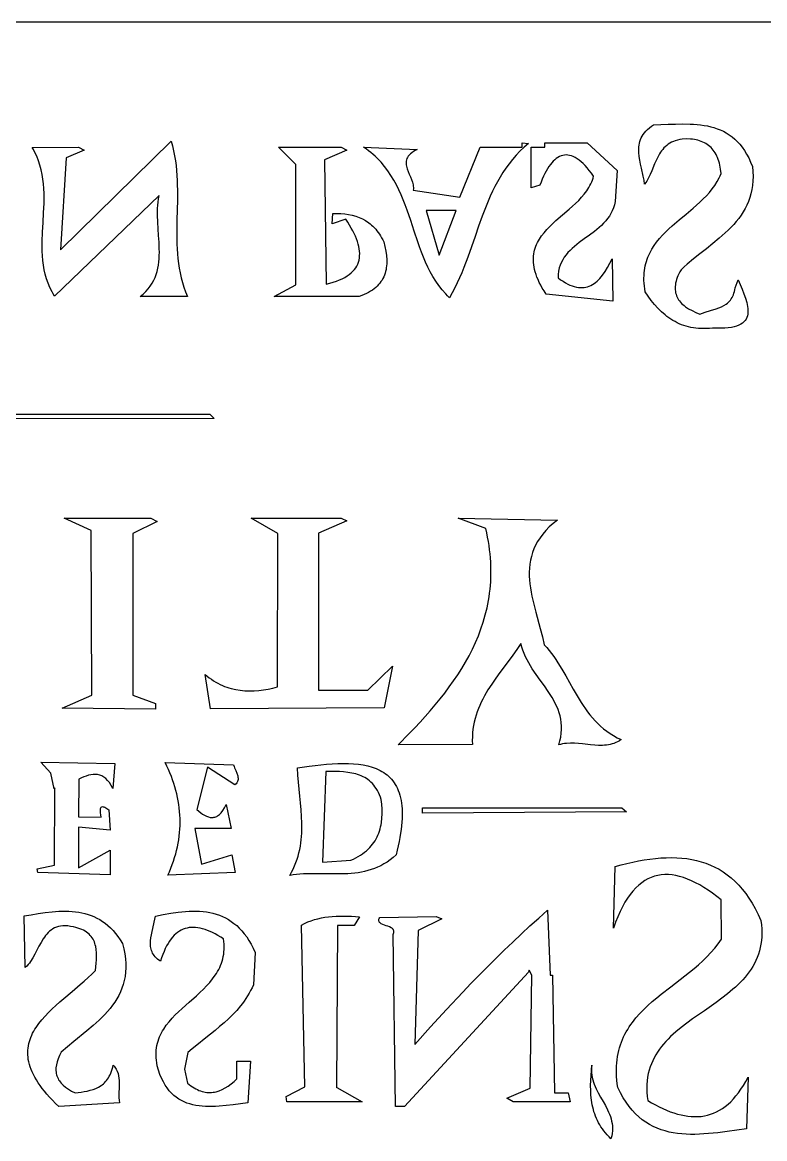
# Model space of a CAD drawing. Header units: metres. Extents: x -0.2 to 55.9, y -0.1 to 49.9.
# Drawn here: x 23.92 to 37.15, y 29.96 to 49.85 of the extents above; entities that cross this region are included whole.
import ezdxf

# ---------------------------------------------------------------- set-up
doc = ezdxf.new("R2010")
doc.units = ezdxf.units.M

msp = doc.modelspace()

# ---------------------------------------------------------------- linework, layer by layer
for points in [[(43.776928, 49.851286), (5.776928, 49.851286)], [(35.014576, 46.96768), (35.014576, 46.96768), (35.003466, 47.038649), (34.98925, 47.109817), (34.956576, 47.252024), (34.940653, 47.3227), (34.926697, 47.39285), (34.915977, 47.462293), (34.909758, 47.530847), (34.908734, 47.564735), (34.909311, 47.598332), (34.911648, 47.631617), (34.915903, 47.664566), (34.922234, 47.697157), (34.930801, 47.729368), (34.941761, 47.761175), (34.955274, 47.792556), (34.971497, 47.823489), (34.990589, 47.85395), (35.012709, 47.883918), (35.038015, 47.913369), (35.066666, 47.942281), (35.09882, 47.970631), (35.134635, 47.998397), (35.174271, 48.025555), (35.174271, 48.025555), (35.435892, 48.034861), (35.566622, 48.039062), (35.696401, 48.040804), (35.824556, 48.038468), (35.887813, 48.035265), (35.950412, 48.030436), (36.012268, 48.023779), (36.073297, 48.015091), (36.133415, 48.00417), (36.192537, 47.990813), (36.250581, 47.974819), (36.30746, 47.955984), (36.363092, 47.934108), (36.417392, 47.908987), (36.470275, 47.880419), (36.521659, 47.848202), (36.571458, 47.812134), (36.619588, 47.772012), (36.665966, 47.727634), (36.710507, 47.678798), (36.753127, 47.625301), (36.793741, 47.566942), (36.832266, 47.503517), (36.868618, 47.434826), (36.902712, 47.360664), (36.934464, 47.28083), (36.934464, 47.28083), (36.9429, 47.191816), (36.945985, 47.106343), (36.943943, 47.024261), (36.936999, 46.94542), (36.925376, 46.869671), (36.909299, 46.796861), (36.888993, 46.726842), (36.864682, 46.659462), (36.83659, 46.594572), (36.804942, 46.532022), (36.769963, 46.47166), (36.731875, 46.413337), (36.690905, 46.356902), (36.647276, 46.302205), (36.601212, 46.249096), (36.552939, 46.197425), (36.50268, 46.147041), (36.45066, 46.097793), (36.397104, 46.049532), (36.342235, 46.002108), (36.229458, 45.909166), (36.114124, 45.817766), (35.998029, 45.726706), (35.882968, 45.634781), (35.770735, 45.540792), (35.716241, 45.492647), (35.663127, 45.443534), (35.663127, 45.443534), (35.642704, 45.406871), (35.624542, 45.371066), (35.608615, 45.336112), (35.594898, 45.301999), (35.583362, 45.26872), (35.573983, 45.236265), (35.566733, 45.204625), (35.561586, 45.173793), (35.558515, 45.143758), (35.557494, 45.114514), (35.558497, 45.086051), (35.561496, 45.05836), (35.566466, 45.031433), (35.57338, 45.005261), (35.582212, 44.979836), (35.592935, 44.955149), (35.605522, 44.93119), (35.619947, 44.907953), (35.636184, 44.885427), (35.654206, 44.863604), (35.673986, 44.842477), (35.695499, 44.822035), (35.718717, 44.80227), (35.743615, 44.783175), (35.798341, 44.746954), (35.859467, 44.713305), (35.926779, 44.682158), (36.000067, 44.653443), (36.000067, 44.653443), (36.045139, 44.670485), (36.09221, 44.685726), (36.189967, 44.713745), (36.288582, 44.743379), (36.336724, 44.760639), (36.383296, 44.780506), (36.427704, 44.803717), (36.469353, 44.831006), (36.488957, 44.846409), (36.507648, 44.863108), (36.525352, 44.881193), (36.541995, 44.900757), (36.557502, 44.921891), (36.571798, 44.944688), (36.58481, 44.96924), (36.596464, 44.995637), (36.606684, 45.023973), (36.615397, 45.054338), (36.622528, 45.086826), (36.628003, 45.121526), (36.682659, 45.261065), (36.682659, 45.261065), (36.750059, 45.096681), (36.78195, 45.015319), (36.810258, 44.935594), (36.833201, 44.858321), (36.842103, 44.820858), (36.848995, 44.784312), (36.853655, 44.748786), (36.855859, 44.71438), (36.855384, 44.681198), (36.852008, 44.649339), (36.845508, 44.618907), (36.835661, 44.590002), (36.822245, 44.562726), (36.805035, 44.537182), (36.783811, 44.51347), (36.758347, 44.491692), (36.728423, 44.471949), (36.693815, 44.454345), (36.6543, 44.438979), (36.609655, 44.425955), (36.559658, 44.415373), (36.504085, 44.407334), (36.442715, 44.401942), (36.375323, 44.399297), (36.301687, 44.399501), (36.221585, 44.402656), (36.221585, 44.402656), (36.170106, 44.397142), (36.119722, 44.393681), (36.070414, 44.392234), (36.022164, 44.392761), (35.974952, 44.395222), (35.928761, 44.399579), (35.883571, 44.405791), (35.839363, 44.41382), (35.79612, 44.423625), (35.753821, 44.435167), (35.712449, 44.448408), (35.671985, 44.463306), (35.63241, 44.479824), (35.593705, 44.497921), (35.555852, 44.517558), (35.518832, 44.538696), (35.482626, 44.561294), (35.447215, 44.585314), (35.412581, 44.610717), (35.378705, 44.637462), (35.313152, 44.694822), (35.250407, 44.757079), (35.190319, 44.823917), (35.132739, 44.895021), (35.077517, 44.970075), (35.024503, 45.048764), (35.024503, 45.048764), (35.015997, 45.100515), (35.009543, 45.150944), (35.005087, 45.200086), (35.002576, 45.247974), (35.001955, 45.294646), (35.003171, 45.340134), (35.00617, 45.384476), (35.010899, 45.427705), (35.017303, 45.469857), (35.025329, 45.510966), (35.034923, 45.551069), (35.046031, 45.590199), (35.0586, 45.628393), (35.072575, 45.665684), (35.087904, 45.702109), (35.104531, 45.737702), (35.141468, 45.806533), (35.182956, 45.872458), (35.228565, 45.935757), (35.277864, 45.996711), (35.330424, 46.0556), (35.385815, 46.112706), (35.443605, 46.168307), (35.503365, 46.222686), (35.627073, 46.328897), (35.753497, 46.433582), (35.879196, 46.538987), (35.940698, 46.59266), (36.000727, 46.647354), (36.058855, 46.703351), (36.11465, 46.76093), (36.167681, 46.820372), (36.21752, 46.881957), (36.263736, 46.945967), (36.305898, 47.012681), (36.343577, 47.08238), (36.3606, 47.118437), (36.376342, 47.155346), (36.376342, 47.155346), (36.368502, 47.234326), (36.355636, 47.30803), (36.347339, 47.342895), (36.337808, 47.376431), (36.327052, 47.408633), (36.315078, 47.439499), (36.301894, 47.469024), (36.287509, 47.497206), (36.271929, 47.524041), (36.255162, 47.549525), (36.237217, 47.573654), (36.2181, 47.596426), (36.197821, 47.617837), (36.176385, 47.637883), (36.153802, 47.65656), (36.130079, 47.673866), (36.105223, 47.689796), (36.079243, 47.704347), (36.052145, 47.717516), (36.023939, 47.729298), (35.994632, 47.739692), (35.96423, 47.748692), (35.932743, 47.756296), (35.900178, 47.762499), (35.866543, 47.767299), (35.831845, 47.770692), (35.759291, 47.773242), (35.682581, 47.770121), (35.682581, 47.770121), (35.639396, 47.76294), (35.598973, 47.753571), (35.561182, 47.742119), (35.525889, 47.728686), (35.492962, 47.713376), (35.462268, 47.696292), (35.433676, 47.677537), (35.407053, 47.657215), (35.382267, 47.635429), (35.359184, 47.612281), (35.337673, 47.587876), (35.317602, 47.562316), (35.298838, 47.535705), (35.281248, 47.508146), (35.249063, 47.450597), (35.219987, 47.390495), (35.192963, 47.328666), (35.14083, 47.203131), (35.113604, 47.141077), (35.084192, 47.080599), (35.051536, 47.022525), (35.03366, 46.994647), (35.014576, 46.96768)], [(26.573661, 47.735383), (26.573661, 47.735383), (26.597802, 47.64819), (26.618396, 47.56087), (26.6357, 47.473441), (26.649973, 47.385918), (26.661471, 47.298319), (26.670453, 47.210661), (26.677175, 47.122959), (26.681897, 47.035232), (26.684875, 46.947495), (26.686367, 46.859766), (26.685924, 46.684395), (26.678548, 46.334476), (26.675736, 46.160194), (26.676258, 45.986544), (26.678414, 45.899997), (26.682176, 45.813657), (26.687801, 45.727542), (26.695549, 45.641669), (26.705676, 45.556053), (26.718441, 45.470712), (26.7341, 45.385662), (26.752911, 45.30092), (26.775133, 45.216502), (26.801023, 45.132427), (26.830839, 45.048709), (26.864837, 44.965366), (26.022804, 44.962717), (26.022804, 44.962717), (26.075752, 45.008159), (26.12319, 45.054909), (26.165395, 45.102906), (26.202646, 45.15209), (26.23522, 45.2024), (26.263394, 45.253775), (26.287446, 45.306156), (26.307653, 45.359481), (26.324293, 45.413691), (26.337643, 45.468724), (26.347981, 45.524521), (26.355585, 45.58102), (26.360732, 45.638162), (26.363699, 45.695886), (26.364764, 45.754131), (26.364205, 45.812837), (26.359323, 45.931391), (26.351275, 46.051063), (26.342279, 46.171369), (26.334557, 46.291826), (26.330328, 46.41195), (26.330217, 46.471737), (26.331813, 46.531258), (26.335391, 46.590455), (26.341231, 46.649265), (26.34961, 46.70763), (26.360805, 46.765489), (24.497593, 44.973743), (24.497593, 44.973743), (24.47426, 45.011184), (24.452535, 45.048958), (24.413703, 45.12546), (24.380683, 45.20317), (24.353064, 45.282007), (24.330432, 45.361891), (24.312375, 45.442742), (24.29848, 45.524481), (24.288333, 45.607026), (24.281523, 45.690299), (24.277636, 45.774218), (24.27626, 45.858705), (24.276982, 45.943678), (24.283069, 46.114766), (24.292594, 46.286841), (24.302255, 46.459264), (24.308751, 46.631394), (24.309779, 46.717149), (24.308778, 46.80259), (24.305334, 46.887638), (24.299035, 46.972213), (24.289468, 47.056235), (24.27622, 47.139623), (24.258878, 47.222297), (24.23703, 47.304178), (24.210262, 47.385185), (24.178163, 47.465239), (24.140319, 47.54426), (24.119113, 47.583357), (24.096317, 47.622166), (24.923526, 47.625845), (25.026193, 47.575573), (24.703993, 47.434984), (24.604246, 45.798299), (26.573661, 47.735383)], [(29.706572, 47.575573), (29.307247, 47.401331), (29.33899, 45.184135), (29.33899, 45.184135), (29.404021, 45.200892), (29.464994, 45.219088), (29.521966, 45.238702), (29.574993, 45.259717), (29.624131, 45.282113), (29.669438, 45.305871), (29.710971, 45.330974), (29.748785, 45.357403), (29.782938, 45.385138), (29.813486, 45.414161), (29.840487, 45.444454), (29.863996, 45.475997), (29.88407, 45.508772), (29.900767, 45.54276), (29.914142, 45.577943), (29.924253, 45.614302), (29.931156, 45.651818), (29.934908, 45.690472), (29.935566, 45.730246), (29.933185, 45.771121), (29.927824, 45.813078), (29.919539, 45.856099), (29.908386, 45.900165), (29.894422, 45.945258), (29.877704, 45.991357), (29.858288, 46.038446), (29.836231, 46.086505), (29.81159, 46.135515), (29.784422, 46.185458), (29.754783, 46.236315), (29.72273, 46.288068), (29.68832, 46.340697), (29.442514, 46.260549), (29.459252, 46.447014), (29.459252, 46.447014), (29.53099, 46.446549), (29.601244, 46.443281), (29.6699, 46.436916), (29.736841, 46.427159), (29.801952, 46.413713), (29.865118, 46.396283), (29.926223, 46.374574), (29.985151, 46.34829), (30.041788, 46.317135), (30.096018, 46.280815), (30.122194, 46.260625), (30.147725, 46.239033), (30.172597, 46.216002), (30.196795, 46.191494), (30.220304, 46.165474), (30.24311, 46.137903), (30.265199, 46.108745), (30.286557, 46.077964), (30.307168, 46.045521), (30.327019, 46.011381), (30.346095, 45.975506), (30.364381, 45.937859), (30.364381, 45.937859), (30.385119, 45.854811), (30.401093, 45.774175), (30.41195, 45.696071), (30.417337, 45.620616), (30.417868, 45.583919), (30.4169, 45.547929), (30.414388, 45.512661), (30.410288, 45.478129), (30.404555, 45.444348), (30.397147, 45.411333), (30.388017, 45.379099), (30.377124, 45.34766), (30.364421, 45.317032), (30.349866, 45.287229), (30.333414, 45.258265), (30.31502, 45.230156), (30.294642, 45.202917), (30.272234, 45.176562), (30.247753, 45.151106), (30.221155, 45.126564), (30.192394, 45.10295), (30.161428, 45.08028), (30.128212, 45.058568), (30.092703, 45.037829), (30.054855, 45.018077), (30.014624, 44.999328), (29.971968, 44.981597), (29.926841, 44.964898), (28.413649, 44.964967), (28.796944, 45.173873), (28.796944, 47.31944), (28.490299, 47.625845), (29.603906, 47.625845), (29.706572, 47.575573)], [(32.942284, 47.692449), (32.942284, 47.692449), (32.864417, 47.624417), (32.791236, 47.554171), (32.72249, 47.481817), (32.657932, 47.407461), (32.597311, 47.33121), (32.540378, 47.253171), (32.486883, 47.173449), (32.436578, 47.09215), (32.389213, 47.009383), (32.344538, 46.925251), (32.302305, 46.839863), (32.262263, 46.753323), (32.224164, 46.665739), (32.187757, 46.577218), (32.119026, 46.397785), (32.054075, 46.215875), (31.990909, 46.03234), (31.927533, 45.848029), (31.861951, 45.663794), (31.79217, 45.480485), (31.755081, 45.389444), (31.716194, 45.298953), (31.675259, 45.209119), (31.632027, 45.120048), (31.58625, 45.031847), (31.537676, 44.944621), (31.537676, 44.944621), (31.502498, 44.978767), (31.468678, 45.013779), (31.404921, 45.086282), (31.346017, 45.161891), (31.291579, 45.240366), (31.241218, 45.321465), (31.194548, 45.404948), (31.151179, 45.490576), (31.110725, 45.578107), (31.072797, 45.667301), (31.037007, 45.757917), (31.002968, 45.849716), (30.970292, 45.942457), (30.907477, 46.129803), (30.845459, 46.318031), (30.781135, 46.505217), (30.747139, 46.597819), (30.711403, 46.68944), (30.673539, 46.779838), (30.63316, 46.868774), (30.589877, 46.956007), (30.543302, 47.041297), (30.493049, 47.124404), (30.438728, 47.205086), (30.379953, 47.283104), (30.316335, 47.358217), (30.282589, 47.394608), (30.247487, 47.430184), (30.21098, 47.464913), (30.17302, 47.498766), (30.133558, 47.531712), (30.092547, 47.563721), (30.049936, 47.594764), (30.005679, 47.62481), (30.962187, 47.587221), (30.962187, 47.587221), (30.924698, 47.567766), (30.891783, 47.547961), (30.863211, 47.527819), (30.838753, 47.507354), (30.818178, 47.486579), (30.801255, 47.465507), (30.787755, 47.444152), (30.777448, 47.422528), (30.770103, 47.400648), (30.76549, 47.378526), (30.763379, 47.356174), (30.76354, 47.333607), (30.765742, 47.310838), (30.769755, 47.287881), (30.782295, 47.241453), (30.799318, 47.194433), (30.818983, 47.146929), (30.839447, 47.099047), (30.858869, 47.050896), (30.875409, 47.002583), (30.887223, 46.954217), (30.890783, 46.930048), (30.892471, 46.905905), (30.892057, 46.881803), (30.88931, 46.857755), (31.718381, 46.735411), (32.081022, 47.625845), (32.831754, 47.625845), (32.831754, 47.706478), (32.942284, 47.692449)], [(33.471738, 45.297749), (33.471738, 45.297749), (33.516511, 45.264918), (33.560057, 45.235725), (33.602406, 45.210085), (33.643586, 45.187917), (33.683624, 45.169136), (33.72255, 45.153659), (33.76039, 45.141403), (33.797175, 45.132285), (33.832931, 45.12622), (33.867686, 45.123127), (33.90147, 45.12292), (33.93431, 45.125518), (33.966235, 45.130837), (33.997272, 45.138793), (34.02745, 45.149304), (34.056796, 45.162285), (34.085341, 45.177654), (34.11311, 45.195326), (34.140133, 45.21522), (34.166438, 45.237251), (34.192053, 45.261336), (34.217006, 45.287392), (34.241326, 45.315336), (34.26504, 45.345083), (34.310765, 45.409657), (34.354406, 45.480448), (34.39619, 45.556789), (34.436341, 45.638013), (34.446834, 44.881635), (33.256286, 45.009828), (33.256286, 45.009828), (33.221916, 45.063758), (33.19068, 45.116272), (33.162501, 45.167407), (33.137299, 45.217198), (33.114996, 45.265682), (33.095514, 45.312895), (33.078774, 45.358872), (33.064697, 45.40365), (33.053206, 45.447265), (33.044222, 45.489753), (33.037665, 45.53115), (33.033458, 45.571491), (33.031522, 45.610814), (33.031779, 45.649154), (33.03415, 45.686546), (33.038556, 45.723028), (33.04492, 45.758635), (33.053162, 45.793403), (33.063205, 45.827368), (33.074969, 45.860566), (33.088376, 45.893034), (33.103348, 45.924807), (33.119806, 45.955921), (33.137672, 45.986413), (33.177312, 46.045672), (33.22164, 46.102873), (33.27003, 46.158305), (33.321852, 46.212255), (33.376478, 46.265012), (33.433281, 46.316864), (33.550905, 46.419007), (33.669699, 46.520989), (33.727965, 46.572642), (33.78464, 46.625119), (33.839095, 46.678709), (33.890703, 46.733701), (33.938836, 46.790382), (33.982865, 46.849042), (34.022163, 46.909968), (34.039842, 46.941371), (34.056102, 46.973449), (34.070866, 47.006237), (34.084054, 47.039772), (34.095588, 47.074091), (34.10539, 47.109228), (34.10539, 47.109228), (34.066271, 47.162482), (34.027802, 47.211519), (33.989976, 47.256383), (33.952788, 47.297121), (33.916232, 47.333777), (33.880302, 47.366397), (33.844993, 47.395027), (33.810297, 47.419711), (33.776211, 47.440496), (33.742727, 47.457426), (33.70984, 47.470548), (33.677544, 47.479906), (33.645833, 47.485546), (33.614702, 47.487514), (33.584144, 47.485854), (33.554155, 47.480613), (33.524727, 47.471836), (33.495855, 47.459567), (33.467533, 47.443853), (33.439756, 47.424739), (33.412518, 47.402271), (33.385812, 47.376493), (33.359633, 47.347451), (33.333975, 47.315191), (33.308833, 47.279759), (33.2842, 47.241198), (33.260071, 47.199556), (33.236439, 47.154877), (33.2133, 47.107207), (33.190646, 47.056591), (33.168473, 47.003074), (33.146774, 46.946703), (32.993147, 46.900149), (32.993147, 47.625845), (33.235235, 47.625845), (33.235235, 47.706478), (33.992718, 47.706478), (34.526375, 47.21029), (34.488264, 46.656672), (34.488264, 46.656672), (34.475812, 46.59869), (34.458966, 46.543969), (34.438041, 46.492284), (34.413352, 46.443408), (34.385213, 46.397116), (34.35394, 46.353181), (34.319847, 46.311378), (34.283249, 46.27148), (34.24446, 46.233261), (34.203796, 46.196495), (34.161571, 46.160957), (34.1181, 46.126419), (34.028679, 46.059443), (33.93805, 45.993759), (33.848733, 45.927557), (33.805352, 45.893697), (33.763244, 45.859029), (33.722723, 45.823328), (33.684103, 45.786368), (33.647699, 45.747922), (33.613827, 45.707764), (33.5828, 45.665668), (33.554935, 45.621408), (33.530544, 45.574758), (33.509943, 45.525493), (33.493448, 45.473385), (33.481372, 45.418209), (33.474031, 45.359739), (33.471738, 45.297749)], [(31.119798, 46.496985), (31.353049, 45.704031), (31.652536, 46.496985), (31.119798, 46.496985)], [(27.344491, 42.791929), (21.453592, 42.785886), (21.45359, 42.868506), (27.263716, 42.868506), (27.344491, 42.791929)], [(26.324826, 40.953858), (25.891881, 40.741908), (25.891881, 37.863981), (26.296672, 37.711474), (26.294459, 37.61379), (24.630304, 37.629706), (25.160272, 37.860951), (25.15121, 40.7977), (24.669571, 41.01395), (26.214666, 41.01395), (26.324826, 40.953858)], [(28.002022, 41.01395), (29.603906, 41.01395), (29.70501, 40.967277), (29.200425, 40.747), (29.200425, 37.949901), (30.081962, 37.949901), (30.52235, 38.378131), (30.374144, 37.632379), (27.277929, 37.615477), (27.178628, 38.231525), (27.178628, 38.231525), (27.216528, 38.200116), (27.254629, 38.170741), (27.292928, 38.143355), (27.331419, 38.117911), (27.3701, 38.094364), (27.408967, 38.072667), (27.448014, 38.052776), (27.487239, 38.034643), (27.526637, 38.018223), (27.566204, 38.00347), (27.605936, 37.990338), (27.645829, 37.97878), (27.726082, 37.960207), (27.80693, 37.947383), (27.888343, 37.939939), (27.970286, 37.937509), (28.052728, 37.939724), (28.135637, 37.946217), (28.21898, 37.956621), (28.302725, 37.970568), (28.38684, 37.98769), (28.471293, 38.007619), (28.474129, 40.743281), (28.002022, 41.01395)], [(31.691823, 41.01395), (33.458954, 40.982325), (33.458954, 40.982325), (33.382917, 40.920934), (33.314252, 40.858647), (33.252666, 40.795501), (33.197864, 40.731534), (33.149554, 40.666784), (33.107441, 40.601287), (33.071232, 40.535083), (33.040634, 40.468207), (33.015353, 40.400698), (32.995095, 40.332593), (32.979567, 40.263929), (32.968475, 40.194745), (32.961526, 40.125077), (32.958426, 40.054964), (32.958881, 39.984442), (32.962598, 39.913549), (32.969284, 39.842323), (32.978644, 39.770801), (32.990386, 39.699021), (33.004215, 39.62702), (33.019839, 39.554835), (33.036963, 39.482505), (33.074538, 39.337558), (33.154776, 39.047563), (33.192742, 38.903117), (33.226141, 38.759438), (33.226141, 38.759438), (33.271087, 38.70981), (33.314045, 38.658545), (33.3552, 38.605785), (33.394738, 38.551674), (33.432842, 38.496356), (33.469698, 38.439972), (33.540402, 38.324583), (33.608328, 38.206654), (33.674953, 38.087328), (33.741754, 37.967753), (33.810209, 37.849072), (33.881795, 37.732431), (33.919224, 37.675234), (33.957989, 37.618977), (33.998276, 37.563802), (34.040269, 37.509854), (34.084153, 37.457274), (34.130112, 37.406207), (34.178331, 37.356795), (34.228995, 37.309182), (34.282288, 37.26351), (34.338395, 37.219924), (34.397502, 37.178566), (34.459791, 37.139579), (34.525449, 37.103106), (34.594659, 37.069292), (34.594659, 37.069292), (34.563681, 37.048626), (34.532185, 37.030679), (34.500197, 37.01529), (34.467746, 37.002304), (34.434859, 36.991562), (34.401564, 36.982906), (34.367887, 36.97618), (34.333857, 36.971224), (34.299501, 36.967882), (34.264847, 36.965996), (34.194752, 36.96596), (34.123794, 36.969856), (34.052192, 36.976421), (33.907935, 36.992513), (33.83572, 36.999518), (33.763742, 37.004147), (33.692219, 37.005138), (33.621373, 37.00123), (33.586272, 36.997045), (33.551422, 36.991161), (33.516851, 36.983423), (33.482587, 36.973671), (33.482587, 36.973671), (33.503929, 37.04515), (33.519439, 37.114456), (33.529425, 37.181708), (33.534199, 37.247026), (33.53407, 37.310532), (33.529348, 37.372344), (33.520344, 37.432584), (33.507366, 37.491371), (33.490727, 37.548825), (33.470734, 37.605066), (33.4477, 37.660216), (33.421933, 37.714393), (33.393743, 37.767718), (33.363441, 37.820312), (33.331337, 37.872293), (33.297741, 37.923784), (33.227312, 38.02577), (33.154635, 38.127233), (33.08219, 38.229133), (33.012457, 38.332431), (32.979383, 38.384905), (32.947918, 38.438089), (32.918371, 38.492103), (32.891052, 38.547067), (32.866271, 38.603102), (32.844339, 38.660328), (32.825566, 38.718865), (32.810261, 38.778833), (32.810261, 38.778833), (32.737566, 38.674476), (32.662492, 38.571568), (32.509368, 38.367951), (32.433399, 38.266168), (32.359211, 38.163686), (32.287843, 38.059969), (32.220337, 37.954479), (32.188357, 37.900902), (32.157732, 37.84668), (32.128593, 37.791747), (32.101068, 37.736034), (32.075289, 37.679476), (32.051385, 37.622005), (32.029486, 37.563554), (32.009722, 37.504056), (31.992223, 37.443443), (31.977119, 37.381649), (31.964541, 37.318607), (31.954617, 37.254249), (31.947479, 37.188508), (31.943255, 37.121317), (31.942077, 37.05261), (31.944074, 36.982318), (30.624128, 36.977511), (30.624128, 36.977511), (30.820236, 37.176795), (30.916281, 37.277403), (31.010719, 37.378756), (31.103348, 37.48093), (31.193966, 37.584003), (31.282371, 37.688051), (31.368361, 37.793151), (31.451736, 37.899378), (31.532293, 38.00681), (31.609831, 38.115522), (31.684148, 38.225592), (31.755042, 38.337096), (31.822312, 38.450111), (31.885756, 38.564712), (31.945172, 38.680977), (32.000359, 38.798981), (32.051116, 38.918802), (32.097239, 39.040516), (32.138529, 39.164199), (32.174782, 39.289928), (32.205798, 39.41778), (32.231375, 39.547831), (32.242061, 39.613704), (32.251311, 39.680157), (32.2591, 39.747197), (32.265404, 39.814835), (32.270197, 39.883079), (32.273453, 39.951941), (32.275148, 40.021429), (32.275257, 40.091552), (32.273753, 40.162321), (32.270612, 40.233745), (32.265809, 40.305833), (32.259319, 40.378595), (32.251116, 40.452041), (32.241175, 40.52618), (32.22947, 40.601022), (32.215978, 40.676576), (32.200672, 40.752852), (32.183527, 40.82986), (31.691823, 41.01395)], [(24.252204, 36.666997), (25.569096, 36.643359), (25.534842, 36.197292), (25.534842, 36.197292), (25.505718, 36.253825), (25.475144, 36.302185), (25.443186, 36.342811), (25.409909, 36.376139), (25.392797, 36.390203), (25.37538, 36.402608), (25.357667, 36.413407), (25.339665, 36.422656), (25.302831, 36.43672), (25.264943, 36.445239), (25.226067, 36.44865), (25.186269, 36.447391), (25.145616, 36.4419), (25.104173, 36.432615), (25.062008, 36.419974), (25.019185, 36.404414), (24.975771, 36.386374), (24.931832, 36.366291), (24.923526, 35.692181), (25.330047, 35.686107), (25.330047, 35.686107), (25.321165, 35.729054), (25.315471, 35.76563), (25.31278, 35.796206), (25.312906, 35.821153), (25.315663, 35.840841), (25.320866, 35.855641), (25.328329, 35.865925), (25.337866, 35.872063), (25.349292, 35.874426), (25.362422, 35.873385), (25.377069, 35.869312), (25.393048, 35.862577), (25.42826, 35.842604), (25.466572, 35.816435), (25.48817, 35.454144), (24.923526, 35.507877), (24.923526, 34.78643), (25.4884, 35.097581), (25.4884, 34.657089), (24.196499, 34.70336), (24.188492, 34.767598), (24.494055, 34.829793), (24.500388, 36.210436), (24.488622, 36.190841), (24.432041, 36.468386), (24.252204, 36.666997)], [(26.468333, 36.660238), (27.6882, 36.619459), (27.6882, 36.619459), (27.696038, 36.592206), (27.705115, 36.565848), (27.725202, 36.515624), (27.744898, 36.468395), (27.76064, 36.423768), (27.765914, 36.402308), (27.768863, 36.38135), (27.769042, 36.360847), (27.766005, 36.340749), (27.759307, 36.321007), (27.748502, 36.301572), (27.733145, 36.282395), (27.71279, 36.263427), (27.225053, 36.577856), (27.031869, 35.822142), (27.031869, 35.822142), (27.06691, 35.793289), (27.101768, 35.766592), (27.136413, 35.742578), (27.170814, 35.721771), (27.204944, 35.704697), (27.238773, 35.69188), (27.27227, 35.683847), (27.305407, 35.681123), (27.321831, 35.681916), (27.338154, 35.684233), (27.354373, 35.68814), (27.370483, 35.693702), (27.386481, 35.700986), (27.402363, 35.710056), (27.418125, 35.720979), (27.433764, 35.733821), (27.449277, 35.748646), (27.464659, 35.76552), (27.495017, 35.805681), (27.524808, 35.854827), (27.554005, 35.913485), (27.642139, 35.482535), (26.997862, 35.482535), (27.116618, 34.847343), (27.655332, 35.017554), (27.714549, 34.702408), (26.516323, 34.652152), (26.516323, 34.652152), (26.544446, 34.71555), (26.570602, 34.77892), (26.594796, 34.842262), (26.617034, 34.905573), (26.637321, 34.968853), (26.655664, 35.0321), (26.672067, 35.095313), (26.686537, 35.158489), (26.699078, 35.221628), (26.709698, 35.284729), (26.7184, 35.347789), (26.725192, 35.410808), (26.730078, 35.473783), (26.733064, 35.536715), (26.734156, 35.5996), (26.733359, 35.662438), (26.730679, 35.725227), (26.726122, 35.787966), (26.719693, 35.850653), (26.711397, 35.913287), (26.701241, 35.975867), (26.68923, 36.038391), (26.67537, 36.100857), (26.659666, 36.163265), (26.642124, 36.225612), (26.622749, 36.287898), (26.601548, 36.350121), (26.578525, 36.412279), (26.553687, 36.474371), (26.527038, 36.536396), (26.498585, 36.598352), (26.468333, 36.660238)], [(30.585319, 35.014459), (30.585319, 35.014459), (30.531769, 34.967629), (30.477565, 34.925233), (30.422733, 34.887054), (30.367304, 34.852877), (30.311305, 34.822488), (30.254764, 34.795672), (30.197711, 34.772213), (30.140174, 34.751897), (30.082182, 34.734507), (30.023762, 34.71983), (29.964943, 34.70765), (29.905754, 34.697752), (29.846223, 34.689921), (29.786379, 34.683941), (29.72625, 34.679599), (29.665865, 34.676678), (29.54444, 34.67424), (29.422331, 34.674908), (29.176973, 34.678678), (29.054181, 34.678339), (28.931616, 34.674222), (28.87049, 34.67021), (28.809506, 34.664608), (28.748694, 34.657201), (28.68808, 34.647774), (28.68808, 34.647774), (28.720276, 34.705384), (28.749386, 34.763028), (28.775541, 34.820717), (28.798869, 34.878463), (28.819499, 34.936277), (28.837559, 34.994171), (28.853179, 35.052157), (28.866486, 35.110245), (28.87761, 35.168448), (28.88668, 35.226777), (28.893823, 35.285243), (28.89917, 35.343858), (28.902849, 35.402634), (28.904988, 35.461581), (28.905162, 35.580037), (28.900723, 35.699319), (28.8927, 35.819518), (28.882125, 35.940726), (28.870026, 36.063036), (28.845379, 36.311329), (28.834891, 36.437495), (28.826999, 36.565131), (28.826999, 36.565131), (29.036818, 36.594722), (29.140786, 36.607832), (29.243753, 36.619391), (29.34544, 36.62908), (29.445567, 36.636579), (29.543854, 36.641567), (29.640022, 36.643726), (29.733792, 36.642733), (29.824883, 36.638271), (29.913015, 36.630018), (29.997911, 36.617655), (30.079289, 36.600862), (30.15687, 36.579318), (30.194149, 36.566665), (30.230375, 36.552704), (30.265511, 36.537396), (30.299523, 36.5207), (30.332377, 36.502577), (30.364037, 36.482986), (30.394467, 36.461888), (30.423634, 36.439242), (30.451503, 36.415008), (30.478037, 36.389147), (30.503203, 36.361618), (30.526966, 36.332382), (30.54929, 36.301399), (30.57014, 36.268627), (30.589482, 36.234029), (30.607281, 36.197563), (30.623501, 36.159189), (30.638108, 36.118867), (30.651067, 36.076559), (30.662342, 36.032222), (30.6719, 35.985818), (30.679704, 35.937307), (30.685721, 35.886648), (30.689914, 35.833802), (30.692249, 35.778728), (30.692692, 35.721386), (30.691207, 35.661737), (30.687759, 35.599741), (30.682313, 35.535357), (30.674834, 35.468545), (30.665288, 35.399266), (30.653639, 35.32748), (30.639853, 35.253146), (30.623894, 35.176224), (30.605728, 35.096675), (30.585319, 35.014459)], [(29.333757, 36.49966), (29.270362, 34.885852), (29.77768, 34.919507), (29.77768, 34.919507), (29.824207, 34.940391), (29.868322, 34.962339), (29.910077, 34.98533), (29.949521, 35.00934), (29.986706, 35.034347), (30.02168, 35.060326), (30.054494, 35.087255), (30.0852, 35.115111), (30.113846, 35.143871), (30.140484, 35.173512), (30.165163, 35.204011), (30.187934, 35.235345), (30.208847, 35.26749), (30.227953, 35.300425), (30.245302, 35.334126), (30.260944, 35.368569), (30.274929, 35.403732), (30.287308, 35.439593), (30.298131, 35.476127), (30.307449, 35.513311), (30.315311, 35.551124), (30.321767, 35.589542), (30.330667, 35.668099), (30.33455, 35.748799), (30.333819, 35.831458), (30.328876, 35.915891), (30.320123, 36.001916), (30.320123, 36.001916), (30.304746, 36.046118), (30.288014, 36.087666), (30.269963, 36.126638), (30.250629, 36.163116), (30.230048, 36.197181), (30.208255, 36.228914), (30.185286, 36.258394), (30.161178, 36.285704), (30.135966, 36.310923), (30.109685, 36.334132), (30.082373, 36.355412), (30.054063, 36.374844), (30.024793, 36.392508), (29.994598, 36.408486), (29.963514, 36.422857), (29.931576, 36.435704), (29.898821, 36.447105), (29.865285, 36.457142), (29.79601, 36.473449), (29.724038, 36.485268), (29.649656, 36.493245), (29.573151, 36.498028), (29.494808, 36.50026), (29.333757, 36.49966)], [(34.688212, 35.78272), (31.056519, 35.759899), (31.056438, 35.853447), (34.607071, 35.853447), (34.688212, 35.78272)], [(35.069902, 30.635123), (35.069902, 30.635123), (35.13875, 30.595394), (35.206891, 30.558376), (35.27431, 30.524139), (35.340994, 30.492753), (35.406932, 30.464287), (35.47211, 30.438811), (35.536514, 30.416396), (35.600133, 30.397111), (35.662953, 30.381025), (35.724961, 30.368209), (35.786145, 30.358733), (35.846491, 30.352666), (35.905987, 30.350078), (35.964619, 30.351038), (36.022375, 30.355617), (36.079241, 30.363885), (36.135206, 30.375911), (36.190255, 30.391765), (36.244377, 30.411517), (36.297557, 30.435237), (36.349784, 30.462995), (36.401043, 30.494859), (36.451324, 30.530901), (36.500611, 30.57119), (36.548893, 30.615795), (36.596157, 30.664787), (36.642389, 30.718236), (36.687577, 30.776211), (36.731708, 30.838781), (36.774768, 30.906018), (36.816746, 30.97799), (36.857627, 31.054768), (36.827742, 30.133255), (36.827742, 30.133255), (36.487414, 30.085364), (36.319455, 30.064251), (36.1537, 30.047515), (36.071821, 30.041371), (35.9907, 30.03702), (35.910405, 30.034697), (35.831005, 30.034634), (35.752569, 30.037065), (35.675166, 30.042223), (35.598865, 30.050341), (35.523733, 30.061652), (35.449841, 30.07639), (35.377257, 30.094788), (35.30605, 30.117079), (35.236289, 30.143497), (35.168042, 30.174274), (35.101378, 30.209645), (35.036366, 30.249841), (34.973076, 30.295098), (34.911575, 30.345647), (34.851932, 30.401722), (34.794217, 30.463556), (34.738498, 30.531383), (34.684844, 30.605436), (34.633324, 30.685947), (34.584007, 30.773152), (34.536961, 30.867282), (34.536961, 30.867282), (34.526706, 30.935252), (34.518965, 31.001503), (34.513674, 31.066075), (34.510772, 31.129012), (34.510199, 31.190356), (34.511892, 31.250149), (34.515789, 31.308434), (34.52183, 31.365252), (34.529953, 31.420648), (34.540095, 31.474662), (34.552196, 31.527337), (34.566195, 31.578716), (34.582028, 31.628842), (34.599636, 31.677755), (34.618956, 31.7255), (34.639927, 31.772118), (34.662487, 31.817651), (34.686574, 31.862143), (34.712128, 31.905635), (34.739086, 31.94817), (34.767388, 31.98979), (34.796971, 32.030538), (34.859734, 32.109586), (34.926885, 32.185654), (34.997931, 32.259081), (35.072379, 32.330206), (35.149737, 32.399368), (35.229512, 32.466906), (35.311212, 32.53316), (35.478417, 32.663172), (35.647413, 32.792116), (35.814259, 32.922707), (35.895645, 32.989468), (35.975017, 33.057658), (36.051881, 33.127616), (36.125746, 33.199683), (36.196119, 33.274196), (36.262507, 33.351495), (36.324419, 33.431919), (36.353542, 33.473409), (36.381361, 33.515808), (36.379281, 34.212887), (36.379281, 34.212887), (36.300407, 34.274783), (36.222543, 34.332412), (36.145709, 34.385699), (36.069927, 34.43457), (35.995217, 34.478951), (35.921599, 34.518767), (35.849093, 34.553945), (35.777721, 34.584411), (35.707501, 34.61009), (35.638455, 34.630909), (35.570603, 34.646792), (35.503966, 34.657666), (35.438564, 34.663457), (35.374417, 34.66409), (35.311545, 34.659492), (35.24997, 34.649588), (35.189711, 34.634304), (35.130789, 34.613566), (35.073224, 34.5873), (35.017037, 34.555431), (34.962248, 34.517886), (34.908878, 34.47459), (34.856946, 34.42547), (34.806474, 34.37045), (34.757482, 34.309457), (34.709989, 34.242417), (34.664017, 34.169256), (34.619586, 34.089899), (34.576716, 34.004272), (34.535428, 33.912301), (34.495742, 33.813912), (34.457678, 33.709031), (34.487158, 34.808235), (34.487158, 34.808235), (34.593628, 34.836909), (34.698914, 34.863051), (34.802972, 34.886538), (34.905756, 34.907242), (35.007223, 34.925038), (35.107326, 34.9398), (35.206021, 34.951401), (35.303263, 34.959717), (35.399008, 34.964621), (35.493211, 34.965987), (35.585826, 34.96369), (35.676809, 34.957602), (35.766116, 34.9476), (35.8537, 34.933556), (35.939519, 34.915345), (36.023525, 34.89284), (36.105676, 34.865917), (36.185925, 34.834448), (36.264228, 34.798309), (36.340541, 34.757373), (36.414818, 34.711514), (36.487015, 34.660606), (36.557086, 34.604524), (36.624987, 34.543141), (36.690673, 34.476333), (36.7541, 34.403971), (36.815222, 34.325932), (36.873994, 34.242089), (36.930372, 34.152316), (36.984311, 34.056486), (37.035766, 33.954476), (37.084693, 33.846157), (37.084693, 33.846157), (37.094598, 33.770186), (37.100568, 33.696665), (37.102728, 33.625513), (37.101206, 33.556654), (37.096128, 33.490006), (37.087622, 33.425492), (37.075814, 33.363033), (37.060831, 33.30255), (37.0428, 33.243964), (37.021848, 33.187196), (36.998101, 33.132167), (36.971688, 33.078798), (36.942734, 33.027011), (36.911366, 32.976727), (36.877712, 32.927866), (36.841898, 32.88035), (36.804051, 32.8341), (36.764298, 32.789038), (36.722766, 32.745083), (36.679581, 32.702158), (36.634872, 32.660183), (36.588764, 32.61908), (36.49286, 32.539173), (36.392884, 32.461805), (36.289853, 32.386346), (36.078682, 32.238631), (35.867468, 32.090979), (35.764383, 32.015599), (35.664332, 31.938341), (35.56833, 31.858575), (35.522165, 31.817554), (35.477393, 31.77567), (35.434141, 31.732843), (35.392536, 31.688994), (35.352705, 31.644045), (35.314774, 31.597917), (35.278871, 31.55053), (35.245122, 31.501807), (35.213654, 31.451668), (35.184595, 31.400034), (35.15807, 31.346826), (35.134207, 31.291966), (35.113134, 31.235374), (35.094975, 31.176973), (35.07986, 31.116682), (35.067914, 31.054423), (35.059264, 30.990117), (35.054038, 30.923685), (35.052361, 30.855049), (35.054362, 30.784129), (35.060166, 30.710847), (35.069902, 30.635123)], [(33.282674, 34.029504), (33.331758, 32.868714), (33.372016, 32.869626), (33.406567, 30.773576), (33.650244, 30.773576), (33.684828, 30.61231), (32.670362, 30.61231), (32.560448, 30.680431), (32.973025, 30.857111), (33.002354, 32.869897), (32.958857, 32.962998), (32.945711, 32.926511), (30.732829, 30.531678), (30.572261, 30.531678), (30.531271, 33.595406), (30.531271, 33.595406), (30.53852, 33.613458), (30.542863, 33.629944), (30.544496, 33.644965), (30.543615, 33.658622), (30.540415, 33.671018), (30.535092, 33.682254), (30.527842, 33.692431), (30.518861, 33.701651), (30.496487, 33.717624), (30.469538, 33.730987), (30.43958, 33.742551), (30.408178, 33.753128), (30.376899, 33.763531), (30.34731, 33.77457), (30.320975, 33.787059), (30.299463, 33.801809), (30.291005, 33.810286), (30.284339, 33.819633), (30.279662, 33.829951), (30.277169, 33.841342), (30.277056, 33.853907), (30.279519, 33.867749), (30.284754, 33.882967), (30.292956, 33.899665), (31.298526, 33.918258), (31.401411, 33.872522), (30.97617, 33.666539), (30.91856, 31.637329), (30.91856, 31.637329), (31.199865, 31.951276), (31.48463, 32.261694), (31.773153, 32.568215), (31.918918, 32.719899), (32.065736, 32.870472), (32.213644, 33.019886), (32.362679, 33.168097), (32.51288, 33.315057), (32.664283, 33.460722), (32.816926, 33.605045), (32.970847, 33.74798), (33.126084, 33.889482), (33.282674, 34.029504)], [(23.975213, 33.006821), (23.95754, 33.926935), (23.95754, 33.926935), (24.082734, 33.948876), (24.207478, 33.969293), (24.33142, 33.987005), (24.454203, 34.000836), (24.575474, 34.009604), (24.635431, 34.011722), (24.694878, 34.012132), (24.753769, 34.010688), (24.812061, 34.007241), (24.869708, 34.001644), (24.926668, 33.993751), (24.982894, 33.983413), (25.038344, 33.970484), (25.092973, 33.954816), (25.146736, 33.936261), (25.199589, 33.914672), (25.251488, 33.889903), (25.302389, 33.861805), (25.352247, 33.830231), (25.401018, 33.795033), (25.448657, 33.756066), (25.495121, 33.71318), (25.540364, 33.666229), (25.584344, 33.615065), (25.627014, 33.559541), (25.668332, 33.49951), (25.708253, 33.434824), (25.708253, 33.434824), (25.731723, 33.341235), (25.749106, 33.251125), (25.76064, 33.164359), (25.766562, 33.080803), (25.767108, 33.000323), (25.762515, 32.922786), (25.75302, 32.848056), (25.738861, 32.776001), (25.720274, 32.706486), (25.697496, 32.639378), (25.670764, 32.574541), (25.640316, 32.511843), (25.606387, 32.45115), (25.569216, 32.392327), (25.529039, 32.335241), (25.486092, 32.279757), (25.440614, 32.225741), (25.39284, 32.173061), (25.343009, 32.121581), (25.291356, 32.071167), (25.238119, 32.021687), (25.183534, 31.973005), (25.071272, 31.877501), (24.841007, 31.690185), (24.726796, 31.596229), (24.615727, 31.500645), (24.615727, 31.500645), (24.584889, 31.440615), (24.560097, 31.382512), (24.541378, 31.326345), (24.52876, 31.272123), (24.522271, 31.219854), (24.521334, 31.194455), (24.52194, 31.169547), (24.524092, 31.145132), (24.527794, 31.121211), (24.533049, 31.097784), (24.539862, 31.074853), (24.548234, 31.052419), (24.558171, 31.030482), (24.569675, 31.009045), (24.58275, 30.988108), (24.5974, 30.967672), (24.613628, 30.947738), (24.650831, 30.90938), (24.694389, 30.873044), (24.744328, 30.838738), (24.800679, 30.80647), (24.863467, 30.776249), (24.863467, 30.776249), (24.972886, 30.788656), (25.027117, 30.796742), (25.080585, 30.806773), (25.132956, 30.819266), (25.183898, 30.834737), (25.233079, 30.853705), (25.280165, 30.876687), (25.324823, 30.904199), (25.346137, 30.919815), (25.36672, 30.936758), (25.386529, 30.955093), (25.405524, 30.974883), (25.423661, 30.996194), (25.440901, 31.01909), (25.4572, 31.043635), (25.472519, 31.069896), (25.486814, 31.097935), (25.500044, 31.127818), (25.512168, 31.15961), (25.523144, 31.193374), (25.532931, 31.229177), (25.541486, 31.267081), (25.541486, 31.267081), (25.557693, 31.250034), (25.57225, 31.232552), (25.596746, 31.196354), (25.615636, 31.158634), (25.629586, 31.11954), (25.639259, 31.079219), (25.64532, 31.037817), (25.648433, 30.995482), (25.649262, 30.95236), (25.646724, 30.864343), (25.643021, 30.774943), (25.642393, 30.730091), (25.643465, 30.685334), (25.646903, 30.64082), (25.653371, 30.596693), (24.573882, 30.529618), (24.573882, 30.529618), (24.51512, 30.586185), (24.460067, 30.641751), (24.408648, 30.696335), (24.360789, 30.749958), (24.316419, 30.802638), (24.275461, 30.854396), (24.237845, 30.905251), (24.203495, 30.955224), (24.172338, 31.004334), (24.144301, 31.0526), (24.11931, 31.100043), (24.097292, 31.146682), (24.078173, 31.192537), (24.06188, 31.237628), (24.048338, 31.281974), (24.037476, 31.325596), (24.029218, 31.368513), (24.023492, 31.410744), (24.020224, 31.45231), (24.01934, 31.493231), (24.020767, 31.533525), (24.024431, 31.573213), (24.03026, 31.612315), (24.038179, 31.65085), (24.048114, 31.688838), (24.059993, 31.726299), (24.073742, 31.763253), (24.089287, 31.799719), (24.106554, 31.835717), (24.125471, 31.871268), (24.145964, 31.906389), (24.167958, 31.941102), (24.216159, 32.009382), (24.269487, 32.076264), (24.327353, 32.141907), (24.389168, 32.206469), (24.454345, 32.270108), (24.522295, 32.332982), (24.59243, 32.395249), (24.664162, 32.457067), (24.810064, 32.579989), (24.955295, 32.703012), (25.026189, 32.764957), (25.09515, 32.827402), (25.16159, 32.890503), (25.224921, 32.954421), (25.224921, 32.954421), (25.239059, 33.082661), (25.243624, 33.145903), (25.245652, 33.208052), (25.244491, 33.26873), (25.239492, 33.327556), (25.230003, 33.384153), (25.223372, 33.411496), (25.215374, 33.43814), (25.205928, 33.464036), (25.194953, 33.489137), (25.182368, 33.513397), (25.16809, 33.536766), (25.15204, 33.559199), (25.134134, 33.580647), (25.114293, 33.601063), (25.092435, 33.6204), (25.068478, 33.63861), (25.042341, 33.655646), (25.013942, 33.67146), (24.983201, 33.686005), (24.950036, 33.699234), (24.914366, 33.711099), (24.876108, 33.721552), (24.835183, 33.730547), (24.835183, 33.730547), (24.782671, 33.741374), (24.733393, 33.748048), (24.687191, 33.750769), (24.643907, 33.749736), (24.603383, 33.74515), (24.565461, 33.737209), (24.529983, 33.726113), (24.49679, 33.712061), (24.465726, 33.695253), (24.436632, 33.675889), (24.409349, 33.654168), (24.383721, 33.630289), (24.359588, 33.604452), (24.336794, 33.576856), (24.31518, 33.547701), (24.294588, 33.517187), (24.255839, 33.452877), (24.219282, 33.385522), (24.147691, 33.248061), (24.110129, 33.181147), (24.069705, 33.117572), (24.048024, 33.087535), (24.025154, 33.058931), (24.000936, 33.03196), (23.975213, 33.006821)], [(27.989982, 31.338006), (27.942296, 30.59398), (27.942296, 30.59398), (27.68193, 30.561284), (27.554047, 30.547226), (27.428507, 30.536764), (27.366805, 30.533367), (27.305917, 30.531451), (27.245918, 30.531211), (27.186885, 30.53284), (27.128892, 30.536533), (27.072017, 30.542483), (27.016335, 30.550885), (26.961923, 30.561933), (26.908855, 30.575821), (26.857208, 30.592743), (26.807057, 30.612893), (26.75848, 30.636465), (26.711551, 30.663653), (26.666347, 30.694651), (26.622943, 30.729653), (26.581415, 30.768855), (26.54184, 30.812448), (26.504293, 30.860628), (26.468851, 30.913589), (26.435588, 30.971524), (26.404581, 31.034628), (26.375907, 31.103095), (26.34964, 31.177119), (26.325857, 31.256894), (26.325857, 31.256894), (26.317089, 31.306257), (26.310839, 31.354296), (26.307026, 31.401052), (26.30557, 31.44657), (26.306392, 31.49089), (26.309411, 31.534057), (26.314547, 31.576112), (26.321721, 31.617098), (26.330852, 31.657058), (26.341861, 31.696033), (26.354667, 31.734068), (26.369191, 31.771204), (26.385353, 31.807484), (26.403072, 31.84295), (26.422269, 31.877646), (26.442864, 31.911613), (26.487926, 31.977532), (26.537621, 32.04105), (26.591307, 32.102506), (26.648344, 32.16224), (26.708095, 32.220595), (26.769918, 32.277909), (26.897222, 32.390782), (27.025141, 32.503584), (27.087731, 32.560811), (27.148556, 32.619041), (27.206976, 32.678616), (27.26235, 32.739877), (27.31404, 32.803164), (27.361405, 32.868818), (27.383266, 32.902639), (27.403806, 32.93718), (27.422945, 32.972482), (27.440603, 33.008589), (27.4567, 33.045544), (27.471157, 33.083388), (27.483892, 33.122164), (27.494827, 33.161916), (27.503881, 33.202685), (27.510975, 33.244514), (27.516027, 33.287446), (27.518959, 33.331523), (27.519691, 33.376788), (27.518142, 33.423283), (27.514232, 33.471052), (27.507882, 33.520136), (27.507882, 33.520136), (27.457989, 33.551034), (27.409043, 33.5795), (27.361044, 33.605495), (27.313993, 33.628983), (27.267891, 33.649929), (27.222738, 33.668294), (27.178534, 33.684044), (27.135281, 33.697141), (27.092979, 33.707549), (27.051628, 33.715232), (27.011229, 33.720152), (26.971783, 33.722274), (26.933291, 33.721561), (26.895751, 33.717975), (26.859167, 33.711482), (26.823537, 33.702045), (26.788863, 33.689626), (26.755145, 33.674189), (26.722384, 33.655698), (26.69058, 33.634117), (26.659734, 33.609409), (26.629846, 33.581536), (26.600918, 33.550464), (26.572949, 33.516155), (26.54594, 33.478573), (26.519892, 33.437681), (26.494806, 33.393443), (26.470681, 33.345823), (26.447519, 33.294783), (26.425321, 33.240287), (26.404086, 33.182299), (26.383815, 33.120783), (26.383815, 33.120783), (26.356389, 33.139379), (26.331674, 33.158651), (26.309558, 33.178574), (26.28993, 33.199121), (26.272678, 33.220267), (26.257691, 33.241986), (26.244855, 33.264254), (26.23406, 33.287043), (26.225194, 33.31033), (26.218144, 33.334087), (26.2128, 33.35829), (26.209048, 33.382913), (26.205879, 33.433315), (26.207741, 33.48509), (26.21374, 33.538032), (26.222981, 33.591936), (26.234571, 33.646599), (26.247615, 33.701814), (26.274487, 33.813084), (26.286526, 33.868729), (26.296442, 33.924108), (26.296442, 33.924108), (26.432542, 33.952372), (26.567122, 33.976523), (26.69979, 33.99548), (26.765285, 34.002674), (26.830156, 34.008165), (26.894352, 34.011817), (26.957827, 34.013496), (27.02053, 34.013067), (27.082412, 34.010394), (27.143425, 34.005344), (27.20352, 33.99778), (27.262648, 33.987568), (27.320759, 33.974572), (27.377806, 33.958659), (27.433738, 33.939692), (27.488508, 33.917537), (27.542065, 33.892059), (27.594362, 33.863122), (27.645349, 33.830593), (27.694977, 33.794335), (27.743198, 33.754214), (27.789962, 33.710094), (27.835221, 33.661842), (27.878925, 33.609321), (27.921026, 33.552397), (27.961474, 33.490935), (28.000221, 33.4248), (28.037218, 33.353857), (28.072416, 33.27797), (28.041271, 32.698561), (28.041271, 32.698561), (28.017264, 32.64681), (27.991795, 32.596637), (27.96493, 32.547974), (27.936733, 32.500756), (27.907271, 32.454914), (27.876609, 32.410381), (27.844813, 32.36709), (27.811948, 32.324974), (27.743275, 32.243998), (27.671115, 32.166914), (27.595993, 32.093186), (27.518434, 32.022275), (27.438962, 31.953644), (27.358102, 31.886755), (27.19432, 31.756052), (27.031284, 31.625866), (26.951359, 31.559621), (26.873195, 31.491893), (26.811252, 31.194138), (26.868341, 30.94432), (26.868341, 30.94432), (26.926818, 30.899047), (26.955871, 30.879272), (26.984801, 30.861374), (27.013609, 30.845328), (27.042294, 30.831112), (27.070858, 30.8187), (27.099301, 30.80807), (27.127623, 30.799197), (27.155825, 30.792058), (27.183908, 30.78663), (27.211872, 30.782887), (27.239718, 30.780807), (27.267446, 30.780366), (27.295056, 30.78154), (27.322549, 30.784305), (27.349926, 30.788638), (27.377188, 30.794514), (27.431365, 30.810803), (27.485085, 30.832981), (27.538352, 30.86086), (27.59117, 30.894248), (27.643544, 30.932955), (27.695478, 30.976792), (27.746975, 31.025569), (27.747893, 31.338006), (27.989982, 31.338006)], [(29.930473, 33.912949), (29.837925, 33.756992), (29.542453, 33.756992), (29.520313, 30.862824), (29.52512, 30.870829), (29.982135, 30.61231), (28.635552, 30.61231), (28.626285, 30.710951), (28.958337, 30.881551), (28.897835, 33.763623), (28.897835, 33.763623), (28.952953, 33.793229), (29.00979, 33.819248), (29.068246, 33.84187), (29.128223, 33.861283), (29.189622, 33.877677), (29.252343, 33.891241), (29.316287, 33.902166), (29.381355, 33.91064), (29.447448, 33.916853), (29.514467, 33.920995), (29.582312, 33.923254), (29.650886, 33.92382), (29.789819, 33.920633), (29.930473, 33.912949)], [(34.074614, 31.267496), (34.074614, 31.267496), (34.068966, 31.221478), (34.066908, 31.176582), (34.068187, 31.132728), (34.072547, 31.089836), (34.079736, 31.047827), (34.089499, 31.006622), (34.101582, 30.966142), (34.115732, 30.926306), (34.131694, 30.887037), (34.149213, 30.848254), (34.187911, 30.77183), (34.229794, 30.696401), (34.272828, 30.621332), (34.314983, 30.545987), (34.354225, 30.469734), (34.37212, 30.431068), (34.388524, 30.391937), (34.403184, 30.352261), (34.415846, 30.311961), (34.426256, 30.270958), (34.434159, 30.229172), (34.439303, 30.186525), (34.441432, 30.142936), (34.440293, 30.098327), (34.435632, 30.052618), (34.427195, 30.00573), (34.414727, 29.957583), (34.414727, 29.957583), (34.379773, 29.990922), (34.346972, 30.024933), (34.316265, 30.059598), (34.287593, 30.094899), (34.260899, 30.130817), (34.236124, 30.167335), (34.21321, 30.204433), (34.192099, 30.242095), (34.172732, 30.280301), (34.155051, 30.319034), (34.138997, 30.358274), (34.124513, 30.398005), (34.11154, 30.438208), (34.10002, 30.478864), (34.081104, 30.561465), (34.0673, 30.645662), (34.058141, 30.731309), (34.053161, 30.818261), (34.051893, 30.906372), (34.05387, 30.995497), (34.058628, 31.085489), (34.065698, 31.176204), (34.074614, 31.267496)]]:
    msp.add_lwpolyline(points)

doc.saveas('drawing.dxf')
